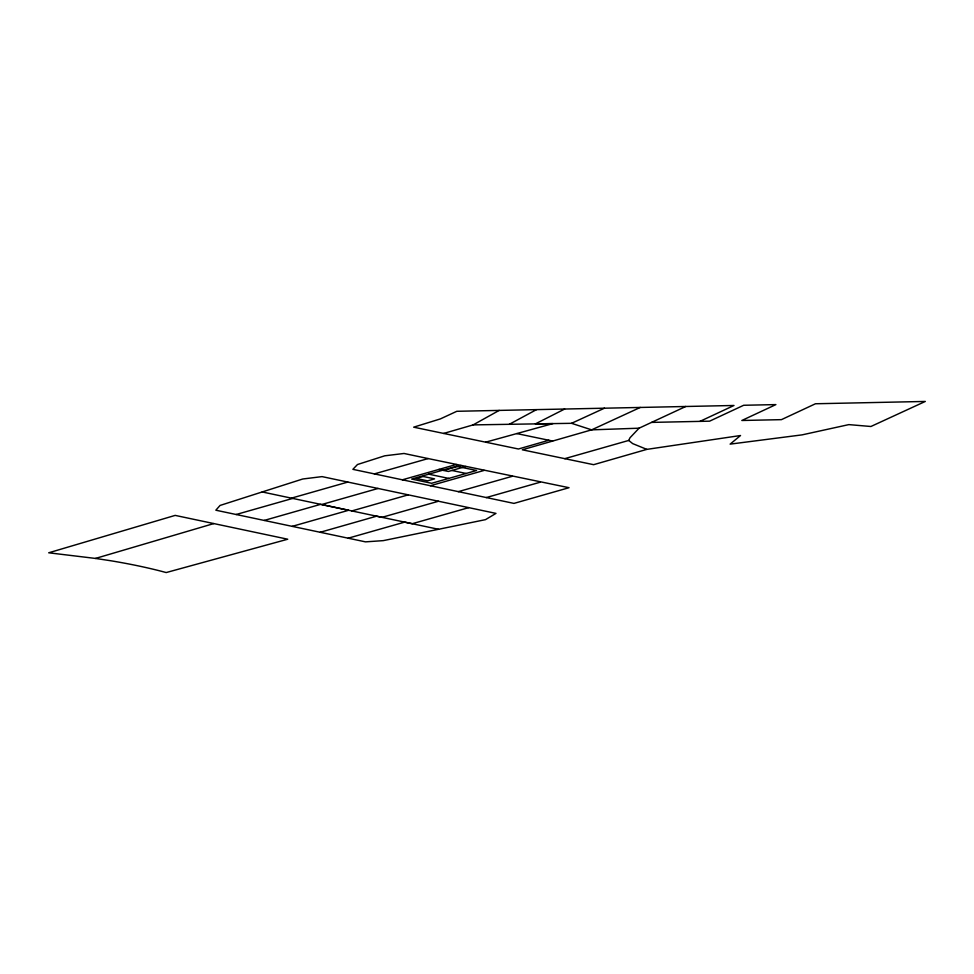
<?xml version="1.0" encoding="UTF-8"?>
<svg xmlns="http://www.w3.org/2000/svg" width="974" height="974" viewBox="0 0 974 974"><rect width="100%" height="100%" fill="white"/><g stroke="black" fill="none" stroke-linecap="round" stroke-linejoin="round"><path stroke-width="1.46" d="M685.769 406.487L640.247 407.449L591.632 429.851L522.283 449.793L564.762 458.657L628.741 440.443L629.995 437.776L639.066 428.195L685.769 406.487L733.994 405.476L699.929 421.377M499.187 410.407L473.121 424.895L443.669 433.43L413.67 427.172L440.358 418.917L456.818 411.296L640.247 407.449M509.28 424.311L536.516 409.628M564.652 409.043L535.396 423.885L571.543 423.313L591.632 429.851L639.066 428.195M571.543 423.313L604.452 408.191M262.201 491.955L220.063 505.445L215.838 510.206L365.493 541.861L383.293 540.631L485.502 519.641L495.973 513.395L322.053 476.615L302.744 479.001L262.201 491.955L382.015 517.328L438.495 501.245M95.489 558.431L110.573 560.72A1027.351 208.339 -10.1 0 1 166.201 572.554L287.732 539.219L175.174 515.392L48.7 552.794L95.489 558.431L213.781 523.574M548.825 440.26L518.436 449.002L443.669 433.43M651.691 422.399L709.596 421.17L743.686 405.269L775.888 404.6L741.823 420.488L781.428 419.648L815.469 403.76L925.3 401.446L870.914 426.49L848.829 424.615L802.101 434.867L730.123 444.132L740.532 435.524L646.833 449.379L593.629 464.683L564.762 458.657M292.2 526.362L348.607 510.279L321.615 504.544L378.058 488.461M351.833 510.936L408.276 494.841M320.178 532.279L376.621 516.183L412.209 523.72L468.738 507.637M374.357 473.888L428.158 458.571L569.035 487.706L513.955 503.4L352.868 469.346L357.482 464.525L384.754 455.808L404.027 453.47L428.158 458.571M291.445 498.14L347.84 482.069M236.158 514.503L292.663 498.42M402.396 479.805L456.295 464.488M264.234 520.42L320.653 504.337M443.657 470.442L461.031 465.499M465.779 466.497L448.405 471.453L438.909 469.431M430.374 485.722L484.212 470.393M458.304 491.651L512.227 476.31M486.257 497.568L540.168 482.215M348.168 538.196L404.648 522.125L438.531 529.284M485.661 442.172L552.891 423.605L473.121 424.895M516.768 433.576L552.66 441.052M451.887 470.454L466.12 473.474M428.755 474.18L448.746 478.417M646.833 449.379L632.674 443.608L628.741 440.443M456.55 466.266L411.649 479.05L431.64 483.287L476.542 470.503L456.55 466.266M423.191 476.456L416.239 478.441L427.623 480.852L434.574 478.867L423.191 476.456"/></g></svg>
